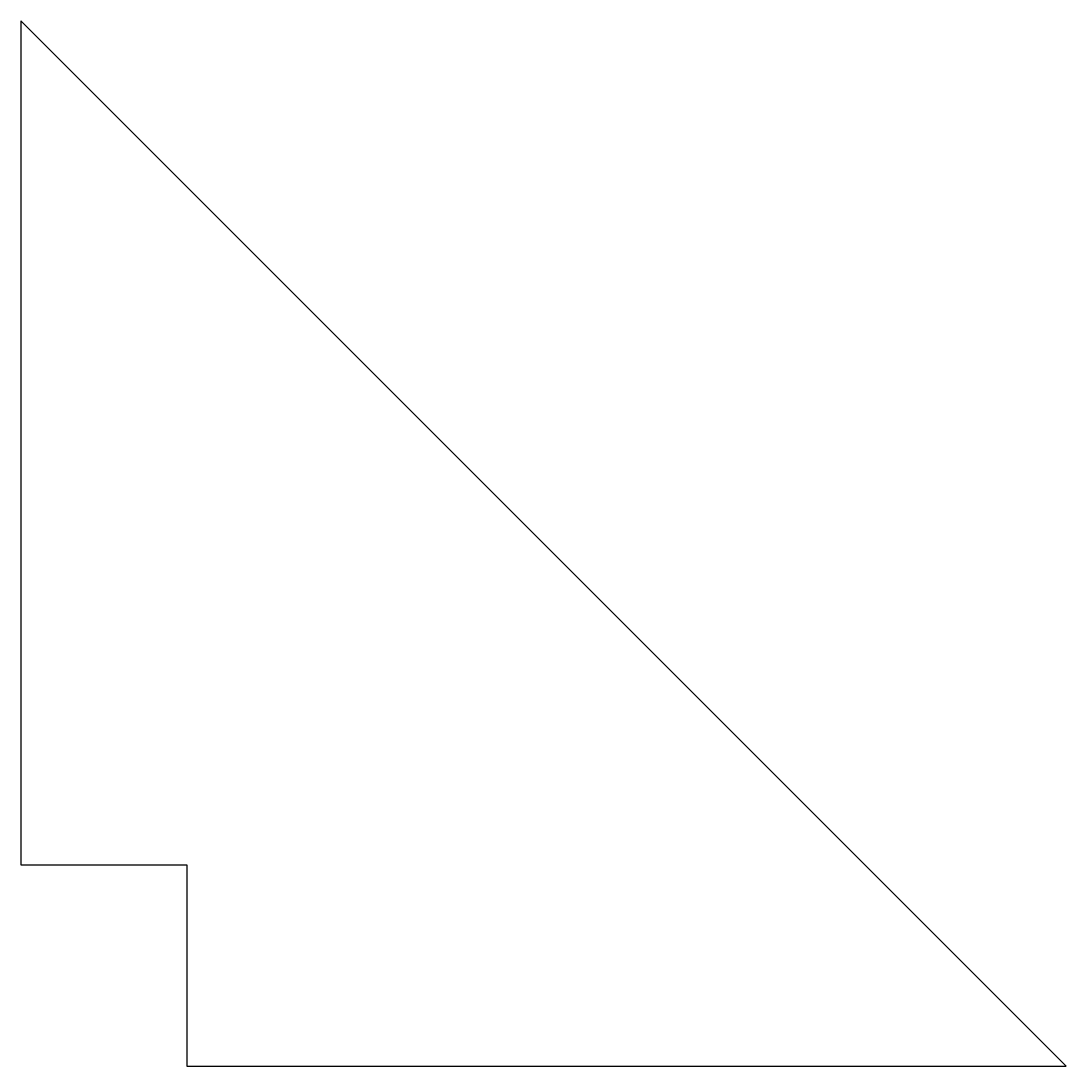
# Model space of a CAD drawing. Header units: millimetres. Extents: x 0 to 160, y 0 to 160.
import ezdxf

# ---------------------------------------------------------------- set-up
doc = ezdxf.new("R2010")
doc.units = ezdxf.units.MM
doc.layers.add('CUT_OUTER', color=7, linetype='Continuous')

msp = doc.modelspace()

# ---------------------------------------------------------------- linework, layer by layer
at = {"layer": 'CUT_OUTER'}
msp.add_lwpolyline([(25.4, 0), (160, 0), (0, 160), (0, 30.8), (25.4, 30.8)], close=True, dxfattribs=at)

doc.saveas('drawing.dxf')
